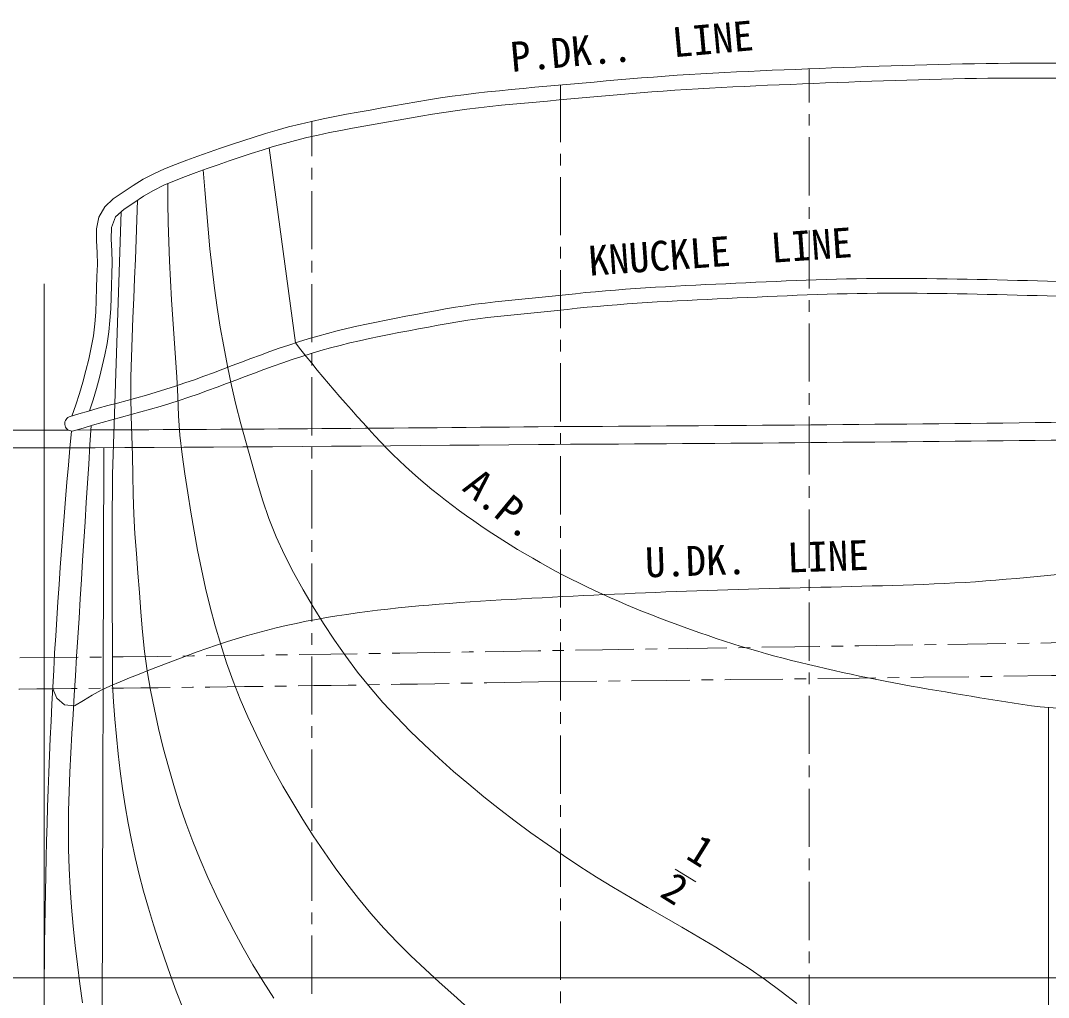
# Model space of a CAD drawing. Units: millimetres, scale not verified. Extents: x -28714 to 28714, y -20310 to 20310.
# Drawn here: x -4090 to 328, y 1876 to 6074 of the extents above; entities that cross this region are included whole.
import ezdxf
from ezdxf.enums import TextEntityAlignment as Align

# ---------------------------------------------------------------- set-up
doc = ezdxf.new("R2010")
doc.units = ezdxf.units.MM
doc.header["$LTSCALE"] = 50
doc.linetypes.add('CHAIN1', pattern=[8, 5, -1, 1, -1])
for name, color, linetype, lineweight in [('0-0_0', 3, 'Continuous', 18), ('0-1', 4, 'CHAIN1', 18), ('0-2_寸法', 2, 'Continuous', 18)]:
    doc.layers.add(name, color=color, linetype=linetype, lineweight=lineweight)
doc.styles.add('ＭＳ ゴシック', font='')
doc.styles.get('ＭＳ ゴシック').set_extended_font_data('MS Gothic')

msp = doc.modelspace()

# ---------------------------------------------------------------- linework, layer by layer
at = {"layer": '0-0_0'}
for p, q in [((-2907.88, 4689.06), (-3020.7, 5526.93)), ((-3694.25, 4123.29), (-3657.67, 5254)), ((-3987.8, -1697.9), (-3987.8, 4942.04)), ((-3731.8, 4238.66), (-3750.4, -1697.9)), ((328.41, 3121.36), (328.41, -1875.7)), ((20897.66, 1959.7), (-20046.92, 1959.7))]:
    msp.add_line(p, q, dxfattribs=at)
for points in [[(367.9, 5890.37), (316.76, 5890.49), (265.63, 5890.56), (214.49, 5890.54), (163.36, 5890.36), (112.22, 5890), (61.09, 5889.46), (9.96, 5888.73), (-41.17, 5887.85), (-92.29, 5886.81), (-143.41, 5885.62), (-194.53, 5884.31), (-245.65, 5882.88), (-296.76, 5881.34), (-347.87, 5879.7), (-398.98, 5877.98), (-450.08, 5876.18), (-501.18, 5874.32), (-552.28, 5872.4), (-603.38, 5870.44), (-654.48, 5868.46), (-705.57, 5866.45), (-756.67, 5864.43), (-807.76, 5862.37), (-858.85, 5860.26), (-909.94, 5858.08), (-961.03, 5855.79), (-1012.11, 5853.39), (-1063.18, 5850.84), (-1114.24, 5848.13), (-1165.29, 5845.24), (-1216.34, 5842.14), (-1267.36, 5838.81), (-1318.37, 5835.23), (-1369.37, 5831.41), (-1420.34, 5827.38), (-1471.3, 5823.17), (-1522.25, 5818.82), (-1573.19, 5814.36), (-1624.13, 5809.84)], [(-1624.13, 5809.84), (-1675.06, 5805.29), (-1726, 5800.74), (-1776.93, 5796.23), (-1827.87, 5791.75), (-1878.8, 5787.23), (-1929.73, 5782.59), (-1980.64, 5777.78), (-2031.52, 5772.73), (-2082.38, 5767.36), (-2133.19, 5761.61), (-2183.95, 5755.41), (-2234.64, 5748.69), (-2285.25, 5741.38), (-2335.77, 5733.47), (-2386.21, 5725.08), (-2436.59, 5716.34), (-2486.94, 5707.4), (-2537.28, 5698.39), (-2587.62, 5689.43), (-2637.96, 5680.45), (-2688.27, 5671.28), (-2738.51, 5661.76), (-2788.65, 5651.71), (-2838.64, 5640.96), (-2888.44, 5629.35), (-2937.99, 5616.72), (-2987.27, 5603.07), (-3036.3, 5588.56), (-3085.13, 5573.38), (-3133.8, 5557.69), (-3182.35, 5541.65), (-3230.79, 5525.26), (-3279.09, 5508.47), (-3327.23, 5491.23), (-3375.19, 5473.49), (-3422.94, 5455.2), (-3470.46, 5436.31), (-3517.39, 5416.01), (-3562.65, 5392.24)], [(367.73, 5826.87), (317.85, 5826.99), (267.97, 5827.06), (218.09, 5827.04), (168.2, 5826.87), (118.32, 5826.54), (68.44, 5826.04), (18.56, 5825.36), (-31.31, 5824.52), (-81.19, 5823.53), (-131.06, 5822.4), (-180.92, 5821.15), (-230.79, 5819.78), (-280.65, 5818.31), (-330.51, 5816.73), (-380.36, 5815.08), (-430.22, 5813.35), (-480.07, 5811.55), (-529.92, 5809.7), (-579.76, 5807.82), (-629.61, 5805.89), (-679.45, 5803.94), (-729.3, 5801.97), (-779.14, 5799.98), (-828.98, 5797.95), (-878.82, 5795.86), (-928.66, 5793.69), (-978.49, 5791.41), (-1028.32, 5789.02), (-1078.13, 5786.48), (-1127.94, 5783.77), (-1177.74, 5780.88), (-1227.53, 5777.79), (-1277.3, 5774.48), (-1327.06, 5770.93), (-1376.8, 5767.14), (-1426.52, 5763.16), (-1476.23, 5759.02), (-1525.93, 5754.76), (-1575.63, 5750.4)], [(-1575.63, 5750.4), (-1625.31, 5745.99), (-1675, 5741.54), (-1724.68, 5737.11), (-1774.37, 5732.72), (-1824.06, 5728.34), (-1873.75, 5723.92), (-1923.43, 5719.4), (-1973.09, 5714.72), (-2022.73, 5709.8), (-2072.34, 5704.58), (-2121.91, 5699), (-2171.43, 5692.99), (-2220.89, 5686.48), (-2270.27, 5679.41), (-2319.56, 5671.77), (-2368.77, 5663.63), (-2417.93, 5655.15), (-2467.05, 5646.45), (-2516.15, 5637.67), (-2565.26, 5628.91), (-2614.37, 5620.17), (-2663.46, 5611.29), (-2712.49, 5602.11), (-2761.43, 5592.47), (-2810.25, 5582.2), (-2858.89, 5571.14), (-2907.3, 5559.14), (-2955.45, 5546.1), (-3003.35, 5532.17), (-3051.04, 5517.54), (-3098.56, 5502.38), (-3145.96, 5486.84), (-3193.26, 5470.98), (-3240.42, 5454.74), (-3287.45, 5438.09), (-3334.3, 5420.98), (-3380.97, 5403.36), (-3427.42, 5385.18), (-3473.53, 5366.16)], [(-3562.65, 5392.24), (-3606.17, 5365.41), (-3648.8, 5337.16), (-3690.84, 5308.07), (-3728.04, 5273.17), (-3753.02, 5228.81), (-3763.27, 5178.9), (-3763.08, 5127.79), (-3760.11, 5076.74), (-3759.47, 5025.62), (-3761.05, 4974.51), (-3762.89, 4923.41), (-3764.37, 4872.29), (-3766.54, 4821.21), (-3770.5, 4770.23), (-3776.78, 4719.48), (-3785.65, 4669.13), (-3796.61, 4619.18), (-3808.52, 4569.46), (-3821.33, 4519.95), (-3835.73, 4470.89), (-3852.1, 4422.45), (-3869.62, 4374.41)], [(-3304.45, 5431.95), (-3297.91, 5347.25), (-3291.08, 5262.57), (-3283.72, 5177.93), (-3275.62, 5093.36), (-3266.58, 5008.89), (-3256.32, 4924.56), (-3244.52, 4840.43), (-3231.02, 4756.55), (-3216.11, 4672.92), (-3200.21, 4589.46), (-3183.4, 4506.19), (-3164.25, 4423.43), (-3142.42, 4341.33), (-3119.4, 4259.55), (-3096.57, 4177.72), (-3073.5, 4095.96), (-3049, 4014.62), (-3021.82, 3934.13), (-2990.79, 3855.06), (-2955.55, 3777.77), (-2916.82, 3702.16), (-2875.39, 3627.99), (-2832, 3554.96), (-2787.07, 3482.86), (-2740.41, 3411.86), (-2691.73, 3342.24), (-2640.77, 3274.28), (-2587.38, 3208.2), (-2531.78, 3143.97), (-2474.2, 3081.51), (-2414.88, 3020.7), (-2353.98, 2961.47), (-2291.67, 2903.73), (-2228.1, 2847.36), (-2163.43, 2792.28), (-2097.79, 2738.35), (-2031.27, 2685.51), (-1963.88, 2633.77), (-1895.64, 2583.18)], [(-3473.53, 5366.16), (-3518.36, 5344.31), (-3561.22, 5318.8), (-3602.93, 5291.45), (-3644.24, 5263.49), (-3681.06, 5230.14), (-3698.96, 5184.14), (-3699.82, 5134.33), (-3696.91, 5084.53), (-3695.86, 5034.67), (-3697.1, 4984.8), (-3699, 4934.95), (-3700.46, 4885.09), (-3702.24, 4835.24), (-3705.37, 4785.46), (-3710.46, 4735.84), (-3717.78, 4686.5), (-3727.38, 4637.56), (-3738.5, 4588.93), (-3750.31, 4540.46), (-3763.12, 4492.25), (-3777.5, 4444.49), (-3793.65, 4397.3)], [(-3456.35, 5373.52), (-3455.97, 5290.18), (-3454.95, 5206.85), (-3452.84, 5123.54), (-3449.66, 5040.26), (-3445.57, 4957.02), (-3440.73, 4873.82), (-3435.26, 4790.66), (-3429.36, 4707.53), (-3423.43, 4624.4), (-3418.04, 4541.24), (-3413.73, 4458.01), (-3410.18, 4374.74), (-3404.88, 4291.58), (-3395.32, 4208.8), (-3382.91, 4126.39), (-3370.32, 4044.01), (-3357.47, 3961.66), (-3343.85, 3879.44), (-3328.99, 3797.44), (-3312.45, 3715.76), (-3294.2, 3634.45), (-3274.28, 3553.52), (-3252.74, 3473.02), (-3229.42, 3393.01), (-3203.94, 3313.66), (-3175.96, 3235.17), (-3145.35, 3157.66), (-3112.36, 3081.12), (-3077.3, 3005.52), (-3040.42, 2930.79), (-3001.85, 2856.91), (-2961.62, 2783.93), (-2919.76, 2711.87), (-2876.3, 2640.76), (-2831.25, 2570.65), (-2784.75, 2501.49), (-2736.92, 2433.24), (-2687.56, 2366.09), (-2636.44, 2300.28)], [(-3586.43, 5302.43), (-3589.49, 5218.05), (-3592.64, 5133.68), (-3595.94, 5049.31), (-3599.46, 4964.95), (-3603.23, 4880.6), (-3606.99, 4796.25), (-3610.47, 4711.89), (-3613.31, 4627.5), (-3615.1, 4543.09), (-3615.42, 4458.66), (-3613.98, 4374.24), (-3611.51, 4289.84), (-3609.12, 4205.44), (-3607.18, 4121.03), (-3605.1, 4036.62), (-3602.19, 3952.24), (-3597.81, 3867.92), (-3591.73, 3783.71), (-3584.87, 3699.55), (-3578.29, 3615.38), (-3572.33, 3531.15), (-3565.79, 3446.98), (-3557.31, 3362.97), (-3545.67, 3279.35), (-3531.16, 3196.18), (-3514.57, 3113.39), (-3496.15, 3030.99), (-3476.04, 2948.99), (-3454.38, 2867.38), (-3431.12, 2786.22), (-3406.01, 2705.61), (-3378.81, 2625.68), (-3349.33, 2546.56), (-3317.67, 2468.29), (-3284.01, 2390.86), (-3248.57, 2314.23), (-3211.5, 2238.37), (-3172.82, 2163.31), (-3132.52, 2089.12)], [(-2263.01, 4834.69), (-2220.4, 4841.97), (-2177.7, 4848.73), (-2134.9, 4854.8), (-2092.01, 4860.15), (-2049.04, 4864.96), (-2006.04, 4869.4), (-1963.02, 4873.63), (-1920, 4877.85), (-1876.99, 4882.21), (-1834, 4886.72), (-1791.01, 4891.31), (-1748.02, 4895.88), (-1705.03, 4900.36), (-1662.01, 4904.66), (-1618.97, 4908.69), (-1575.91, 4912.45), (-1532.82, 4915.95), (-1489.71, 4919.21), (-1446.59, 4922.26), (-1403.46, 4925.1), (-1360.31, 4927.78), (-1317.15, 4930.3), (-1273.99, 4932.68), (-1230.82, 4934.95), (-1187.65, 4937.13), (-1144.47, 4939.23), (-1101.29, 4941.27), (-1058.1, 4943.27), (-1014.92, 4945.25), (-971.73, 4947.21), (-928.55, 4949.17), (-885.36, 4951.12), (-842.18, 4953.03), (-798.99, 4954.89), (-755.79, 4956.67), (-712.6, 4958.34), (-669.4, 4959.88), (-626.19, 4961.27), (-582.98, 4962.48)], [(-582.98, 4962.48), (-539.76, 4963.49), (-496.54, 4964.3), (-453.31, 4964.92), (-410.08, 4965.35), (-366.86, 4965.61), (-323.63, 4965.7), (-280.4, 4965.65), (-237.17, 4965.44), (-193.94, 4965.11), (-150.71, 4964.64), (-107.49, 4964.06), (-64.26, 4963.38), (-21.04, 4962.6), (22.18, 4961.73), (65.4, 4960.79), (108.62, 4959.78), (151.83, 4958.71), (195.05, 4957.59), (238.26, 4956.44), (281.47, 4955.25), (324.69, 4954.05), (367.9, 4952.84)], [(-2252.14, 4772.13), (-2209.74, 4779.37), (-2167.24, 4786.08), (-2124.64, 4792.1), (-2081.95, 4797.4), (-2039.19, 4802.15), (-1996.4, 4806.54), (-1953.58, 4810.76), (-1910.77, 4814.97), (-1867.97, 4819.31), (-1825.18, 4823.8), (-1782.4, 4828.37), (-1739.62, 4832.91), (-1696.83, 4837.36), (-1654.02, 4841.63), (-1611.19, 4845.63), (-1568.33, 4849.36), (-1525.45, 4852.83), (-1482.55, 4856.06), (-1439.63, 4859.08), (-1396.71, 4861.91), (-1353.77, 4864.56), (-1310.82, 4867.05), (-1267.86, 4869.42), (-1224.9, 4871.67), (-1181.93, 4873.84), (-1138.96, 4875.92), (-1095.99, 4877.96), (-1053.02, 4879.95), (-1010.04, 4881.92), (-967.06, 4883.87), (-924.09, 4885.81), (-881.11, 4887.75), (-838.13, 4889.65), (-795.15, 4891.5), (-752.16, 4893.26), (-709.17, 4894.92), (-666.18, 4896.44), (-623.18, 4897.81), (-580.18, 4899.01)], [(-580.18, 4899.01), (-537.17, 4900.02), (-494.15, 4900.83), (-451.14, 4901.44), (-408.12, 4901.86), (-365.1, 4902.11), (-322.08, 4902.2), (-279.06, 4902.14), (-236.04, 4901.93), (-193.02, 4901.59), (-150, 4901.13), (-106.98, 4900.55), (-63.97, 4899.87), (-20.95, 4899.09), (22.06, 4898.22), (65.07, 4897.28), (108.08, 4896.27), (151.09, 4895.21), (194.1, 4894.1), (237.1, 4892.95), (280.11, 4891.77), (323.11, 4890.57), (366.11, 4889.36)], [(-3880.82, 4370.94), (-3839.5, 4383.66), (-3798.08, 4396.02), (-3756.49, 4407.8), (-3714.78, 4419.18), (-3673.02, 4430.35), (-3631.27, 4441.54), (-3589.57, 4452.95), (-3547.97, 4464.7), (-3506.48, 4476.86), (-3465.14, 4489.5), (-3423.98, 4502.68), (-3383, 4516.45), (-3342.2, 4530.74), (-3301.54, 4545.43), (-3261, 4560.44), (-3220.54, 4575.65), (-3180.11, 4590.97), (-3139.69, 4606.3), (-3099.24, 4621.55), (-3058.72, 4636.61), (-3018.1, 4651.4), (-2977.34, 4665.8), (-2936.42, 4679.73), (-2895.3, 4693.07), (-2853.98, 4705.79), (-2812.48, 4717.88), (-2770.8, 4729.36), (-2728.97, 4740.25), (-2686.99, 4750.56), (-2644.87, 4760.32), (-2602.65, 4769.59), (-2560.34, 4778.45), (-2517.96, 4786.97), (-2475.52, 4795.23), (-2433.06, 4803.3), (-2390.56, 4811.26), (-2348.07, 4819.18), (-2305.56, 4827.04), (-2263.01, 4834.69)], [(-3862.06, 4310.28), (-3820.94, 4322.93), (-3779.71, 4335.22), (-3738.32, 4346.95), (-3696.81, 4358.25), (-3655.25, 4369.37), (-3613.7, 4380.51), (-3572.21, 4391.87), (-3530.8, 4403.56), (-3489.52, 4415.66), (-3448.37, 4428.22), (-3407.39, 4441.3), (-3366.59, 4454.95), (-3325.97, 4469.12), (-3285.49, 4483.69), (-3245.13, 4498.58), (-3204.85, 4513.69), (-3164.62, 4528.93), (-3124.4, 4544.19), (-3084.15, 4559.39), (-3043.84, 4574.42), (-3003.43, 4589.19), (-2962.89, 4603.6), (-2922.19, 4617.53), (-2881.3, 4630.89), (-2840.21, 4643.62), (-2798.92, 4655.72), (-2757.46, 4667.19), (-2715.83, 4678.06), (-2674.06, 4688.35), (-2632.16, 4698.09), (-2590.14, 4707.33), (-2548.03, 4716.15), (-2505.86, 4724.64), (-2463.63, 4732.86), (-2421.37, 4740.89), (-2379.08, 4748.82), (-2336.79, 4756.71), (-2294.48, 4764.52), (-2252.14, 4772.13)], [(-2907.88, 4689.06), (-2884.62, 4659.65), (-2861.28, 4630.3), (-2837.79, 4601.07), (-2814.09, 4572.01), (-2790.17, 4543.13), (-2766.05, 4514.42), (-2741.74, 4485.87), (-2717.24, 4457.48), (-2692.58, 4429.23), (-2667.75, 4401.13), (-2642.78, 4373.15), (-2617.66, 4345.31), (-2592.42, 4317.58), (-2567.03, 4289.98), (-2541.39, 4262.62), (-2515.39, 4235.6), (-2488.94, 4209.01), (-2462.03, 4182.9), (-2434.67, 4157.25), (-2406.9, 4132.05), (-2378.74, 4107.3), (-2350.2, 4082.97), (-2321.31, 4059.07), (-2292.08, 4035.58), (-2262.54, 4012.48), (-2232.7, 3989.77), (-2202.58, 3967.43), (-2172.2, 3945.45), (-2141.57, 3923.81), (-2110.71, 3902.51), (-2079.62, 3881.55), (-2048.3, 3860.93), (-2016.76, 3840.64), (-1985, 3820.71), (-1953.03, 3801.11), (-1920.84, 3781.87), (-1888.45, 3762.98), (-1855.86, 3744.44), (-1823.06, 3726.25)], [(-3785.86, 4333.43), (-3791.17, 4250.7), (-3796.47, 4167.96), (-3801.77, 4085.23), (-3807.05, 4002.49), (-3812.31, 3919.75), (-3817.55, 3837.01), (-3822.77, 3754.27), (-3827.98, 3671.53), (-3833.17, 3588.79), (-3838.35, 3506.04), (-3843.52, 3423.3), (-3848.67, 3340.55), (-3853.81, 3257.81), (-3858.93, 3175.06), (-3864.04, 3092.31), (-3869.01, 3009.56), (-3873.62, 2926.78), (-3877.65, 2843.97), (-3880.87, 2761.13), (-3883.06, 2678.26), (-3883.99, 2595.36), (-3883.43, 2512.46), (-3881.17, 2429.58), (-3877.01, 2346.78), (-3871.08, 2264.09), (-3863.63, 2181.52), (-3854.89, 2099.08), (-3845.09, 2016.76), (-3834.48, 1934.53), (-3823.08, 1852.42)], [(-3694.25, 4123.29), (-3695.02, 4048.16), (-3695.71, 3973.03), (-3696.23, 3897.9), (-3696.51, 3822.76), (-3696.48, 3747.63), (-3696.21, 3672.5), (-3695.79, 3597.36), (-3695.33, 3522.23), (-3694.93, 3447.1), (-3694.69, 3371.97), (-3694.65, 3296.83), (-3693.83, 3221.7), (-3690.53, 3146.65), (-3684.72, 3071.74), (-3677.4, 2996.97), (-3669.44, 2922.26), (-3660.79, 2847.62), (-3651.13, 2773.11), (-3640.13, 2698.79), (-3627.56, 2624.72), (-3613.36, 2550.94), (-3597.49, 2477.5), (-3579.92, 2404.45), (-3560.64, 2331.84), (-3539.78, 2259.66), (-3517.67, 2187.85), (-3494.62, 2116.34), (-3470.92, 2045.04), (-3446.68, 1973.93), (-3421.25, 1903.23), (-3393.9, 1833.26)], [(-1823.06, 3726.25), (-1790.07, 3708.42), (-1756.89, 3690.95), (-1723.53, 3673.83), (-1689.98, 3657.08), (-1656.26, 3640.67), (-1622.38, 3624.6), (-1588.34, 3608.86), (-1554.16, 3593.45), (-1519.83, 3578.36), (-1485.37, 3563.57), (-1450.78, 3549.09), (-1416.07, 3534.9), (-1381.25, 3520.99), (-1346.32, 3507.35), (-1311.28, 3493.99), (-1276.15, 3480.88), (-1240.92, 3468.02), (-1205.61, 3455.4), (-1170.22, 3443.01), (-1134.74, 3430.85), (-1099.19, 3418.93), (-1063.55, 3407.26), (-1027.84, 3395.84), (-992.03, 3384.69), (-956.15, 3373.81), (-920.17, 3363.22), (-884.11, 3352.93), (-847.97, 3342.95), (-811.74, 3333.29), (-775.42, 3323.93), (-739.04, 3314.86), (-702.59, 3306.04), (-666.09, 3297.44), (-629.54, 3289.05), (-592.96, 3280.82), (-556.34, 3272.74), (-519.69, 3264.8), (-483.01, 3257), (-446.3, 3249.37)], [(-446.3, 3249.37), (-409.54, 3241.93), (-372.75, 3234.68), (-335.92, 3227.64), (-299.05, 3220.79), (-262.15, 3214.11), (-225.23, 3207.57), (-188.28, 3201.14), (-151.32, 3194.81), (-114.35, 3188.55), (-77.37, 3182.34), (-40.38, 3176.17), (-3.39, 3170.04), (33.62, 3163.96), (70.62, 3157.91), (107.64, 3151.9), (144.66, 3145.93), (181.68, 3139.99), (218.73, 3134.15), (255.84, 3128.77), (293.07, 3124.32), (330.44, 3121.23), (367.9, 3119.55)], [(-1895.64, 2583.18), (-1826.53, 2533.77), (-1756.56, 2485.58), (-1685.75, 2438.66), (-1614.08, 2393.04), (-1541.6, 2348.73), (-1468.48, 2305.47), (-1394.97, 2262.88), (-1321.29, 2220.58), (-1247.67, 2178.19), (-1174.32, 2135.33), (-1101.48, 2091.61), (-1029.39, 2046.67), (-958.26, 2000.22), (-888.28, 1952.05), (-819.67, 1901.95), (-752.67, 1849.74)], [(-2636.44, 2300.28), (-2583.34, 2236.05), (-2528.07, 2173.68), (-2470.71, 2113.22), (-2411.65, 2054.43), (-2351.23, 1997.02), (-2289.82, 1940.68), (-2227.74, 1885.08), (-2165.3, 1829.89)], [(-3132.52, 2089.12), (-3090.55, 2015.86), (-3046.91, 1943.58), (-3001.23, 1872.58)]]:
    msp.add_lwpolyline(points, dxfattribs=at)
for centre, radius, start, end in [((-3652.11, 350247.54), 345923.75, 270.29609, 271.02626), ((-5150.62, 328500.64), 324188.89, 269.1465, 270.2238), ((-3867.97, 4341.68), 31.96, 113.71924, 280.65335), ((22810.52, 1799.41), 26798.8, 174.62487, 179.6573), ((-5150.62, 328500.64), 324188.89, 270.23007, 270.58079), ((-3652.11, 350247.54), 345999.95, 270.29612, 271.02629), ((-5150.62, 328500.64), 324265.09, 269.14452, 270.58076)]:
    msp.add_arc(centre, radius, start, end, dxfattribs=at)
at = {"layer": '0-1'}
for p, q in [((-700.73, -1477.49), (-700.73, 5866.64)), ((-1769.54, -1248.58), (-1769.54, 5796.89)), ((-2838.35, -908.75), (-2838.35, 5641.03))]:
    msp.add_line(p, q, dxfattribs=at)
at = {"layer": '0-1', "color": 3, "linetype": 'Continuous'}
for points in [[(-606.09, 3639.56), (-561.74, 3640.65), (-517.4, 3641.76), (-473.05, 3642.88), (-428.71, 3644.04), (-384.37, 3645.24), (-340.03, 3646.49), (-295.69, 3647.83), (-251.35, 3649.3), (-207.02, 3650.92), (-162.7, 3652.72), (-118.39, 3654.75), (-74.09, 3657.02), (-29.8, 3659.57), (14.46, 3662.43), (58.71, 3665.62), (102.93, 3669.13), (147.12, 3672.89), (191.3, 3676.88), (235.47, 3681.04), (279.62, 3685.33), (323.76, 3689.7), (367.9, 3694.12)], [(-2334.15, 3562.26), (-2289.94, 3565.93), (-2245.71, 3569.37), (-2201.47, 3572.6), (-2157.22, 3575.65), (-2112.95, 3578.53), (-2068.68, 3581.27), (-2024.4, 3583.89), (-1980.11, 3586.42), (-1935.82, 3588.87), (-1891.53, 3591.26), (-1847.23, 3593.62), (-1802.93, 3595.95), (-1758.63, 3598.23), (-1714.33, 3600.48), (-1670.03, 3602.69), (-1625.72, 3604.84), (-1581.41, 3606.95), (-1537.1, 3609), (-1492.79, 3611), (-1448.47, 3612.93), (-1404.15, 3614.81), (-1359.83, 3616.62), (-1315.51, 3618.37), (-1271.18, 3620.07), (-1226.85, 3621.71), (-1182.52, 3623.29), (-1138.19, 3624.82), (-1093.85, 3626.29), (-1049.52, 3627.71), (-1005.18, 3629.07), (-960.84, 3630.38), (-916.5, 3631.64), (-872.16, 3632.86), (-827.81, 3634.03), (-783.47, 3635.17), (-739.13, 3636.28), (-694.78, 3637.38), (-650.43, 3638.47), (-606.09, 3639.56)], [(-3951.54, 3202.19), (-3933.49, 3161.81), (-3900.6, 3132.78), (-3857.69, 3129.57), (-3819.39, 3151.72), (-3781.7, 3175.1), (-3742.68, 3196.19), (-3702.65, 3215.27), (-3661.9, 3232.81), (-3620.75, 3249.38), (-3579.47, 3265.6), (-3538.19, 3281.84), (-3496.89, 3298.03), (-3455.55, 3314.11), (-3414.13, 3330), (-3372.62, 3345.63), (-3330.98, 3360.93), (-3289.2, 3375.82), (-3247.25, 3390.23), (-3205.1, 3404.08), (-3162.76, 3417.3), (-3120.23, 3429.89), (-3077.51, 3441.85), (-3034.62, 3453.18), (-2991.57, 3463.87), (-2948.37, 3473.95), (-2905.03, 3483.4), (-2861.57, 3492.24), (-2817.98, 3500.5), (-2774.3, 3508.22), (-2730.53, 3515.42), (-2686.69, 3522.15), (-2642.77, 3528.43), (-2598.81, 3534.29), (-2554.79, 3539.77), (-2510.73, 3544.9), (-2466.63, 3549.69), (-2422.49, 3554.17), (-2378.33, 3558.35), (-2334.15, 3562.26)]]:
    msp.add_lwpolyline(points, dxfattribs=at)
at = {"layer": '0-1'}
for centre, radius, start, end in [((-6927.14, 294698.33), 291376.94, 267.25394, 270.99561), ((-6200.84, 235496.72), 232305.41, 266.37543, 271.06996), ((38430.32, -2522247.21), 2525934, 90.814, 90.91404), ((-19656.79, 1551023.28), 1547893.75, 270.65866, 270.8219)]:
    msp.add_arc(centre, radius, start, end, dxfattribs=at)
at = {"layer": '0-2_寸法'}
msp.add_line((-1276.64, 2426.99), (-1187.13, 2372.85), dxfattribs=at)

# ---------------------------------------------------------------- texts
at = {"layer": '0-2_寸法', "style": 'ＭＳ ゴシック'}
for s, rotation, p in [('P.DK..  LINE', 5.156, (-1974.64, 5814.85)), ('KNUCKLE  LINE', 4.079, (-1641.24, 4938.76)), ('A.P.', 320.341, (-2220.91, 4029.04)), ('U.DK.  LINE', 1.96, (-1401.51, 3642.41)), ('1', 328.102, (-1255.84, 2442.82)), ('2', 328.102, (-1367.76, 2279.97))]:
    msp.add_text(s, height=128.3, rotation=rotation, dxfattribs=at).set_placement(p, align=Align.BOTTOM_LEFT)

doc.saveas('drawing.dxf')
